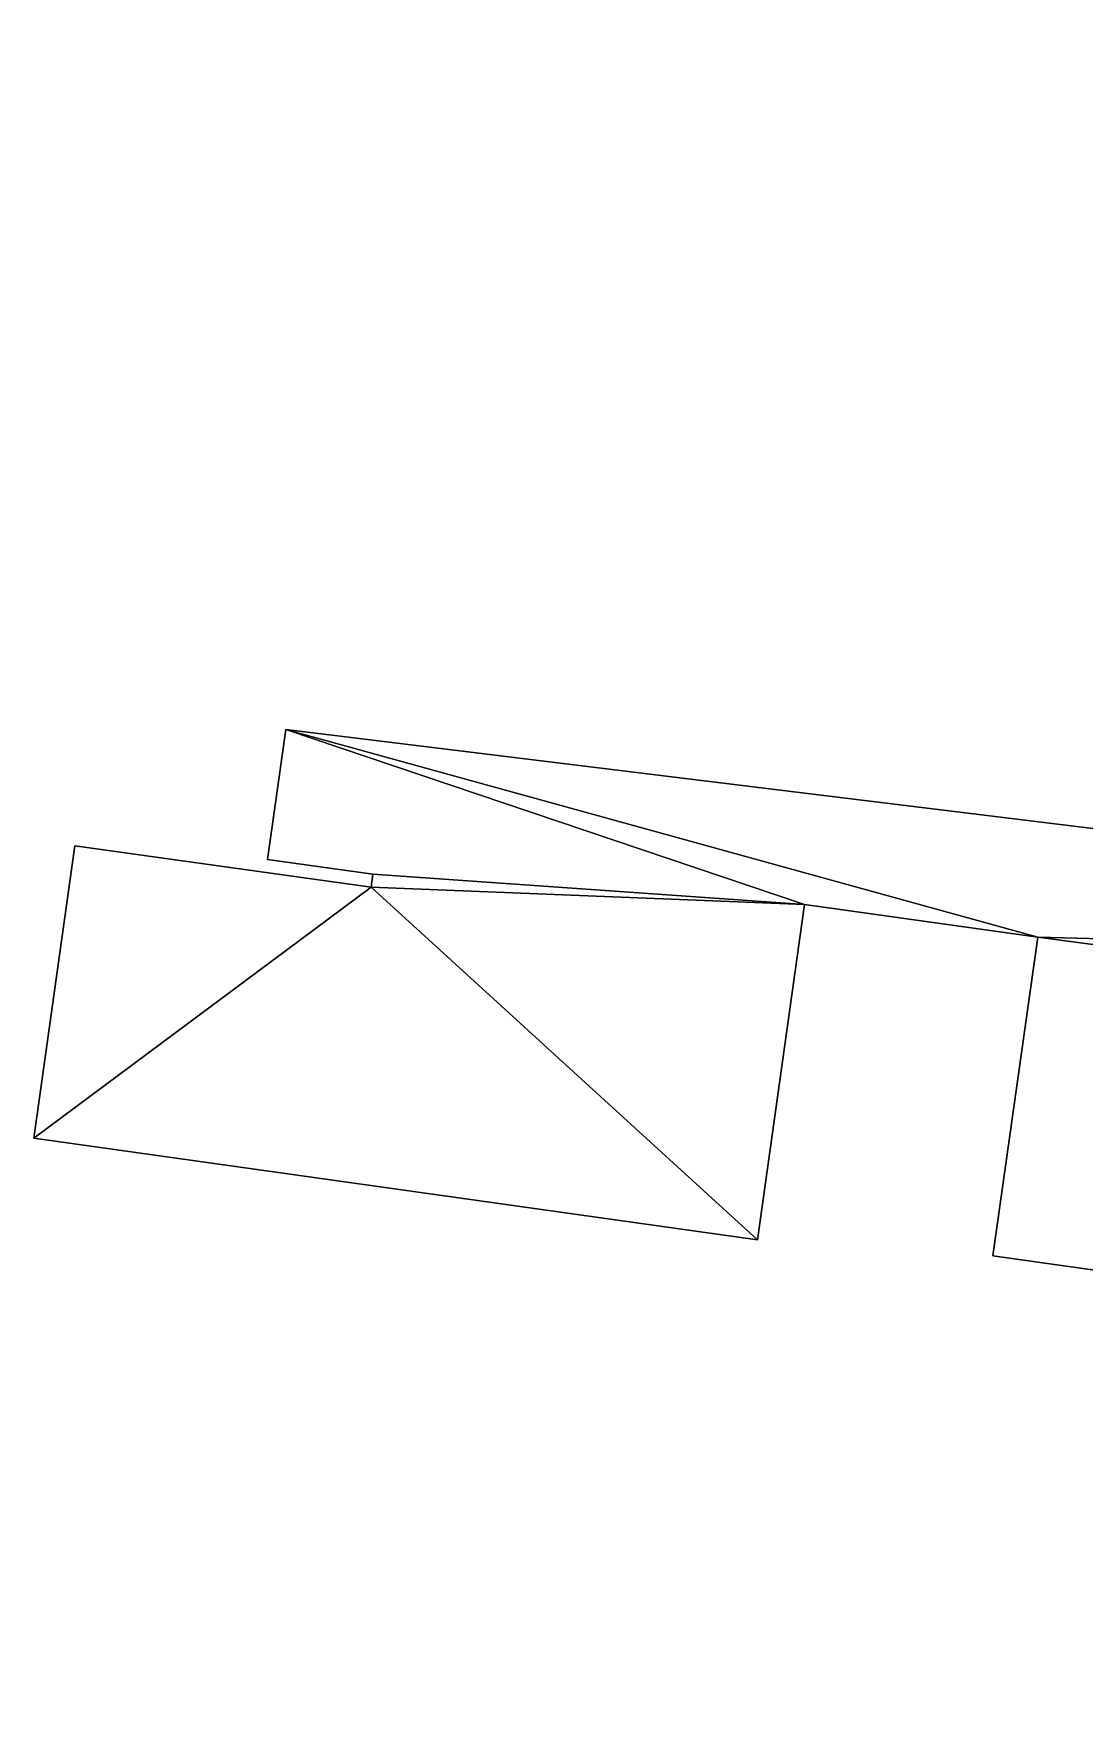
# Model space of a CAD drawing. Header units: inches. Extents: x -1127922 to 1775204, y -801898 to 116926.
# Drawn here: x -1127922 to -554934, y -801898 to 116926 of the extents above; entities that cross this region are included whole.
import ezdxf

# ---------------------------------------------------------------- set-up
doc = ezdxf.new("R2010")
doc.units = ezdxf.units.IN
doc.header["$MEASUREMENT"] = 0
for name, color, linetype, lineweight in [('A-CLNG-SUSP', 5, 'Continuous', 13), ('A-FLOR-OTLN', 6, 'Continuous', 13), ('A-WALL', 2, 'Continuous', 13)]:
    doc.layers.add(name, color=color, linetype=linetype, lineweight=lineweight)

msp = doc.modelspace()

# ---------------------------------------------------------------- meshes
at = {"layer": 'A-CLNG-SUSP'}
mesh = msp.add_polyface(dxfattribs=at)
corners = [(1166120, -268854, 51314), (1217728, -273369, 51314), (1219794, -253704, 51314), (1352314, -267633, 51314), (1326988, -557119, 51314), (1184731, -542167, 51314), (1217331, -276665, 51314), (1165716, -272149, 51314), (1133226, -536754, 51314), (151946, -433617, 51314), (179041, -175828, 51314), (98391, -167352, 51314), (70706, -392825, 51314), (-990381, -262540, 51314), (-1000347, -333451, 51314), (-942928, -341521, 51314), (-943931, -348659, 51314), (-1105495, -325952, 51314), (-1127913, -485465, 51314), (-733255, -540930, 51314), (-707550, -358024, 51314), (-580344, -375901, 51314), (-604774, -549729, 51314), (-194811, -607346, 51314), (-169934, -430343, 51314), (37775, -452174, 51314), (18814, -632572, 51314), (170419, -648506, 51314), (185451, -505486, 51314), (384236, -526379, 51314), (369204, -669400, 51314), (481569, -681210, 51314), (496601, -538189, 51314), (712094, -560839, 51314), (697373, -700899, 51314), (904687, -722689, 51314), (920226, -574847, 51314), (1281556, -612824, 51314), (1266423, -756799, 51314), (1383059, -764955, 51314), (1397760, -625085, 51314), (1537442, -634853, 51314), (1521613, -785463, 51314), (1756519, -801890, 51314), (1775195, -534806, 51314), (1728573, -530727, 51314), (1764271, -122701, 51314), (1628856, -108863, 51314), (1615207, -242423, 51314), (1272544, -207405, 51314), (1271328, -219295, 51314), (371161, -127302, 51314), (386871, 15645, 51314), (-534597, 116917, 51314), (-542330, 46549, 51314), (-281437, 17876, 51314), (-287148, -34083, 51314), (-247840, -38403, 51314), (-246278, -24185, 51314), (109920, -63332, 51314), (99314, -159831, 51314), (179857, -168062, 51314)]
mesh.append_faces([[corners[k] for k in face] for face in [(18, 16, 17), (32, 29, 30, 31)]], dxfattribs={"vtx0": -1})
mesh.append_faces([[corners[k] for k in face] for face in [(25, 9, 12), (37, 5, 8, 36), (2, 50, 0)]], dxfattribs={"vtx0": -1, "vtx1": -1, "vtx2": -1})
mesh.append_faces([[corners[k] for k in face] for face in [(12, 21, 24, 25), (9, 29, 32, 33), (4, 37, 40, 41), (48, 41, 45, 46)]], dxfattribs={"vtx0": -1, "vtx1": -1, "vtx3": -1})
mesh.append_faces([[corners[k] for k in face] for face in [(20, 15, 16), (13, 20, 21, 12), (0, 50, 51, 61), (37, 4, 5)]], dxfattribs={"vtx0": -1, "vtx2": -1})
mesh.append_faces([[corners[k] for k in face] for face in [(55, 58, 59, 52)]], dxfattribs={"vtx0": -1, "vtx2": -1, "vtx3": -1})
mesh.append_faces([[corners[k] for k in face] for face in [(16, 18, 19, 20)]], dxfattribs={"vtx0": -1, "vtx3": -1})
mesh.append_faces([[corners[k] for k in face] for face in [(23, 24, 21, 22), (7, 8, 5, 6)]], dxfattribs={"vtx1": -1})
mesh.append_faces([[corners[k] for k in face] for face in [(51, 52, 59), (2, 3, 50), (49, 50, 3, 48)]], dxfattribs={"vtx1": -1, "vtx2": -1})
mesh.append_faces([[corners[k] for k in face] for face in [(28, 29, 9, 25), (8, 9, 33, 36), (3, 4, 41, 48)]], dxfattribs={"vtx1": -1, "vtx2": -1, "vtx3": -1})
mesh.append_faces([[corners[k] for k in face] for face in [(26, 27, 28, 25), (56, 57, 58, 55), (53, 54, 55, 52), (10, 11, 12, 9), (0, 1, 2), (43, 44, 45), (46, 47, 48)]], dxfattribs={"vtx2": -1})
mesh.append_faces([[corners[k] for k in face] for face in [(13, 14, 15, 20), (59, 60, 61, 51), (41, 42, 43, 45)]], dxfattribs={"vtx2": -1, "vtx3": -1})
mesh.append_faces([[corners[k] for k in face] for face in [(33, 34, 35, 36), (37, 38, 39, 40)]], dxfattribs={"vtx3": -1})
mesh = msp.add_polyface(dxfattribs=at)
corners = [(1166120, -268854, 51312), (179857, -168062, 51312), (99314, -159831, 51312), (109920, -63332, 51312), (-246278, -24185, 51312), (-247840, -38403, 51312), (-287148, -34083, 51312), (-281437, 17876, 51312), (-542330, 46549, 51312), (-534597, 116917, 51312), (386871, 15645, 51312), (371161, -127302, 51312), (1271328, -219295, 51312), (1272544, -207405, 51312), (1615207, -242423, 51312), (1628856, -108863, 51312), (1764271, -122701, 51312), (1728573, -530727, 51312), (1775195, -534806, 51312), (1756519, -801890, 51312), (1521613, -785463, 51312), (1537442, -634853, 51312), (1397760, -625085, 51312), (1383059, -764955, 51312), (1266423, -756799, 51312), (1281556, -612824, 51312), (920226, -574847, 51312), (904687, -722689, 51312), (697373, -700899, 51312), (712094, -560839, 51312), (496601, -538189, 51312), (481569, -681210, 51312), (369204, -669400, 51312), (384236, -526379, 51312), (185451, -505486, 51312), (170419, -648506, 51312), (18814, -632572, 51312), (37775, -452174, 51312), (-169934, -430343, 51312), (-194811, -607346, 51312), (-604774, -549729, 51312), (-580344, -375901, 51312), (-707550, -358024, 51312), (-733255, -540930, 51312), (-1127913, -485465, 51312), (-1105495, -325952, 51312), (-943931, -348659, 51312), (-942928, -341521, 51312), (-1000347, -333451, 51312), (-990381, -262540, 51312), (70706, -392825, 51312), (98391, -167352, 51312), (179041, -175828, 51312), (151946, -433617, 51312), (1133226, -536754, 51312), (1165716, -272149, 51312), (1217331, -276665, 51312), (1184731, -542167, 51312), (1326988, -557119, 51312), (1352314, -267633, 51312), (1219794, -253704, 51312), (1217728, -273369, 51312)]
mesh.append_faces([[corners[k] for k in face] for face in [(25, 22, 23, 24), (41, 38, 39, 40)]], dxfattribs={"vtx0": -1})
mesh.append_faces([[corners[k] for k in face] for face in [(58, 25, 57), (38, 50, 37), (1, 11, 0)]], dxfattribs={"vtx0": -1, "vtx1": -1})
mesh.append_faces([[corners[k] for k in face] for face in [(30, 33, 53, 29)]], dxfattribs={"vtx0": -1, "vtx1": -1, "vtx2": -1})
mesh.append_faces([[corners[k] for k in face] for face in [(53, 34, 37, 50)]], dxfattribs={"vtx0": -1, "vtx1": -1, "vtx2": -1, "vtx3": -1})
mesh.append_faces([[corners[k] for k in face] for face in [(7, 10, 3, 4)]], dxfattribs={"vtx0": -1, "vtx1": -1, "vtx3": -1})
mesh.append_faces([[corners[k] for k in face] for face in [(12, 59, 60), (53, 33, 34), (49, 41, 42)]], dxfattribs={"vtx0": -1, "vtx2": -1})
mesh.append_faces([[corners[k] for k in face] for face in [(58, 21, 22, 25), (29, 53, 54, 26), (14, 16, 17, 21), (21, 58, 59, 14), (0, 11, 12, 60), (41, 49, 50, 38), (3, 10, 11, 1)]], dxfattribs={"vtx0": -1, "vtx2": -1, "vtx3": -1})
mesh.append_faces([[corners[k] for k in face] for face in [(59, 12, 13, 14)]], dxfattribs={"vtx0": -1, "vtx3": -1})
mesh.append_faces([[corners[k] for k in face] for face in [(18, 19, 17), (15, 16, 14), (61, 0, 60)]], dxfattribs={"vtx1": -1})
mesh.append_faces([[corners[k] for k in face] for face in [(25, 26, 54, 57)]], dxfattribs={"vtx1": -1, "vtx2": -1, "vtx3": -1})
mesh.append_faces([[corners[k] for k in face] for face in [(42, 43, 46, 47)]], dxfattribs={"vtx1": -1, "vtx3": -1})
mesh.append_faces([[corners[k] for k in face] for face in [(27, 28, 29, 26), (55, 56, 57, 54), (44, 45, 46, 43), (1, 2, 3)]], dxfattribs={"vtx2": -1})
mesh.append_faces([[corners[k] for k in face] for face in [(19, 20, 21, 17), (47, 48, 49, 42)]], dxfattribs={"vtx2": -1, "vtx3": -1})
mesh.append_faces([[corners[k] for k in face] for face in [(30, 31, 32, 33), (34, 35, 36, 37), (50, 51, 52, 53), (4, 5, 6, 7), (7, 8, 9, 10)]], dxfattribs={"vtx3": -1})
mesh = msp.add_polyface(dxfattribs=at)
corners = [(-1000347, -333451, 51314), (-990381, -262540, 51314), (-990381, -262540, 51312), (-1000347, -333451, 51312)]
mesh.append_faces([[corners[k] for k in face] for face in [(0, 1, 2, 3)]])
mesh = msp.add_polyface(dxfattribs=at)
corners = [(-990381, -262540, 51314), (70706, -392825, 51314), (70706, -392825, 51312), (-990381, -262540, 51312)]
mesh.append_faces([[corners[k] for k in face] for face in [(0, 1, 2, 3)]])
mesh = msp.add_polyface(dxfattribs=at)
corners = [(-1127913, -485465, 51314), (-1105495, -325952, 51314), (-1105495, -325952, 51312), (-1127913, -485465, 51312)]
mesh.append_faces([[corners[k] for k in face] for face in [(0, 1, 2, 3)]])
mesh = msp.add_polyface(dxfattribs=at)
corners = [(-1105495, -325952, 51314), (-943931, -348659, 51314), (-943931, -348659, 51312), (-1105495, -325952, 51312)]
mesh.append_faces([[corners[k] for k in face] for face in [(0, 1, 2, 3)]])
mesh = msp.add_polyface(dxfattribs=at)
corners = [(-942928, -341521, 51314), (-1000347, -333451, 51314), (-1000347, -333451, 51312), (-942928, -341521, 51312)]
mesh.append_faces([[corners[k] for k in face] for face in [(0, 1, 2, 3)]])
mesh = msp.add_polyface(dxfattribs=at)
corners = [(-943931, -348659, 51314), (-942928, -341521, 51314), (-942928, -341521, 51312), (-943931, -348659, 51312)]
mesh.append_faces([[corners[k] for k in face] for face in [(0, 1, 2, 3)]])
mesh = msp.add_polyface(dxfattribs=at)
corners = [(-707550, -358024, 51314), (-733255, -540930, 51314), (-733255, -540930, 51312), (-707550, -358024, 51312)]
mesh.append_faces([[corners[k] for k in face] for face in [(0, 1, 2, 3)]])
mesh = msp.add_polyface(dxfattribs=at)
corners = [(-580344, -375901, 51314), (-707550, -358024, 51314), (-707550, -358024, 51312), (-580344, -375901, 51312)]
mesh.append_faces([[corners[k] for k in face] for face in [(0, 1, 2, 3)]])
mesh = msp.add_polyface(dxfattribs=at)
corners = [(-604774, -549729, 51314), (-580344, -375901, 51314), (-580344, -375901, 51312), (-604774, -549729, 51312)]
mesh.append_faces([[corners[k] for k in face] for face in [(0, 1, 2, 3)]])
mesh = msp.add_polyface(dxfattribs=at)
corners = [(-733255, -540930, 51314), (-1127913, -485465, 51314), (-1127913, -485465, 51312), (-733255, -540930, 51312)]
mesh.append_faces([[corners[k] for k in face] for face in [(3, 0, 1, 2)]])
mesh = msp.add_polyface(dxfattribs=at)
corners = [(-194811, -607346, 51314), (-604774, -549729, 51314), (-604774, -549729, 51312), (-194811, -607346, 51312)]
mesh.append_faces([[corners[k] for k in face] for face in [(0, 1, 2, 3)]])
at = {"layer": 'A-FLOR-OTLN'}
mesh = msp.add_polyface(dxfattribs=at)
corners = [(-942937, -341528, -60972), (-1000356, -333458, -60972), (-990388, -262531, -60972), (70707, -392817, -60972), (98391, -167352, -60972), (179041, -175828, -60972), (151946, -433617, -60972), (1133226, -536754, -60972), (1165716, -272149, -60972), (1217331, -276665, -60972), (1184731, -542167, -60972), (1326614, -557080, -60972), (1351865, -268453, -60972), (1219704, -254562, -60972), (1217728, -273369, -60972), (1166120, -268854, -60972), (179857, -168062, -60972), (99314, -159831, -60972), (109920, -63332, -60972), (-246278, -24185, -60972), (-247840, -38403, -60972), (-287148, -34083, -60972), (-281437, 17876, -60972), (-542338, 46550, -60972), (-534604, 116926, -60972), (386880, 15653, -60972), (371170, -127295, -60972), (1271321, -219286, -60972), (1272536, -207396, -60972), (1615200, -242414, -60972), (1628849, -108854, -60972), (1764279, -122694, -60972), (1728582, -530720, -60972), (1775204, -534799, -60972), (1756526, -801898, -60972), (1521604, -785471, -60972), (1537434, -634852, -60972), (1397760, -625085, -60972), (1383059, -764955, -60972), (1266423, -756799, -60972), (1281556, -612824, -60972), (920226, -574847, -60972), (904687, -722689, -60972), (697373, -700899, -60972), (712094, -560839, -60972), (496601, -538189, -60972), (481569, -681210, -60972), (369204, -669400, -60972), (384236, -526379, -60972), (185451, -505486, -60972), (170419, -648506, -60972), (18806, -632571, -60972), (37766, -452181, -60972), (-169928, -430351, -60972), (-194804, -607355, -60972), (-604783, -549736, -60972), (-580353, -375908, -60972), (-707543, -358033, -60972), (-733249, -540939, -60972), (-1127922, -485472, -60972), (-1105502, -325943, -60972), (-943938, -348650, -60972)]
mesh.append_faces([[corners[k] for k in face] for face in [(31, 29, 30), (15, 13, 14), (56, 53, 54, 55), (61, 58, 59, 60), (18, 16, 17)]], dxfattribs={"vtx0": -1})
mesh.append_faces([[corners[k] for k in face] for face in [(36, 32, 34, 35), (11, 40, 10), (2, 57, 0, 1)]], dxfattribs={"vtx0": -1, "vtx1": -1})
mesh.append_faces([[corners[k] for k in face] for face in [(44, 7, 41), (27, 13, 15, 26), (49, 52, 6), (56, 3, 53)]], dxfattribs={"vtx0": -1, "vtx1": -1, "vtx2": -1})
mesh.append_faces([[corners[k] for k in face] for face in [(6, 45, 48, 49)]], dxfattribs={"vtx0": -1, "vtx1": -1, "vtx3": -1})
mesh.append_faces([[corners[k] for k in face] for face in [(11, 36, 37, 40), (29, 31, 32, 36), (36, 11, 12, 29), (18, 25, 26, 16)]], dxfattribs={"vtx0": -1, "vtx2": -1, "vtx3": -1})
mesh.append_faces([[corners[k] for k in face] for face in [(12, 27, 28, 29)]], dxfattribs={"vtx0": -1, "vtx3": -1})
mesh.append_faces([[corners[k] for k in face] for face in [(33, 34, 32), (5, 6, 3, 4), (24, 25, 22, 23)]], dxfattribs={"vtx1": -1})
mesh.append_faces([[corners[k] for k in face] for face in [(12, 13, 27), (15, 16, 26)]], dxfattribs={"vtx1": -1, "vtx2": -1})
mesh.append_faces([[corners[k] for k in face] for face in [(40, 41, 7, 10), (52, 53, 3, 6), (18, 19, 22, 25)]], dxfattribs={"vtx1": -1, "vtx2": -1, "vtx3": -1})
mesh.append_faces([[corners[k] for k in face] for face in [(6, 7, 44, 45), (2, 3, 56, 57), (61, 0, 57, 58)]], dxfattribs={"vtx1": -1, "vtx3": -1})
mesh.append_faces([[corners[k] for k in face] for face in [(38, 39, 40, 37), (42, 43, 44, 41), (8, 9, 10, 7)]], dxfattribs={"vtx2": -1})
mesh.append_faces([[corners[k] for k in face] for face in [(45, 46, 47, 48), (49, 50, 51, 52), (19, 20, 21, 22)]], dxfattribs={"vtx3": -1})
mesh = msp.add_polyface(dxfattribs=at)
corners = [(-942937, -341528, -60960), (-943938, -348650, -60960), (-1105502, -325943, -60960), (-1127922, -485472, -60960), (-733249, -540939, -60960), (-707543, -358033, -60960), (-580353, -375908, -60960), (-604783, -549736, -60960), (-194804, -607355, -60960), (-169928, -430351, -60960), (37766, -452181, -60960), (18806, -632571, -60960), (170419, -648506, -60960), (185451, -505486, -60960), (384236, -526379, -60960), (369204, -669400, -60960), (481569, -681210, -60960), (496601, -538189, -60960), (712094, -560839, -60960), (697373, -700899, -60960), (904687, -722689, -60960), (920226, -574847, -60960), (1281556, -612824, -60960), (1266423, -756799, -60960), (1383059, -764955, -60960), (1397760, -625085, -60960), (1537434, -634852, -60960), (1521604, -785471, -60960), (1756526, -801898, -60960), (1775204, -534799, -60960), (1728582, -530720, -60960), (1764279, -122694, -60960), (1628849, -108854, -60960), (1615200, -242414, -60960), (1272536, -207396, -60960), (1271321, -219286, -60960), (371170, -127295, -60960), (386880, 15653, -60960), (-534604, 116926, -60960), (-542338, 46550, -60960), (-281437, 17876, -60960), (-287148, -34083, -60960), (-247840, -38403, -60960), (-246278, -24185, -60960), (109920, -63332, -60960), (99314, -159831, -60960), (179857, -168062, -60960), (1166120, -268854, -60960), (1217728, -273369, -60960), (1219704, -254562, -60960), (1351865, -268453, -60960), (1326614, -557080, -60960), (1184731, -542167, -60960), (1217331, -276665, -60960), (1165716, -272149, -60960), (1133226, -536754, -60960), (151946, -433617, -60960), (179041, -175828, -60960), (98391, -167352, -60960), (70707, -392817, -60960), (-990388, -262531, -60960), (-1000356, -333458, -60960)]
mesh.append_faces([[corners[k] for k in face] for face in [(13, 11, 12), (46, 44, 45), (49, 47, 48), (33, 31, 32)]], dxfattribs={"vtx0": -1})
mesh.append_faces([[corners[k] for k in face] for face in [(28, 30, 26, 27)]], dxfattribs={"vtx0": -1, "vtx1": -1})
mesh.append_faces([[corners[k] for k in face] for face in [(22, 52, 55, 21), (49, 35, 47)]], dxfattribs={"vtx0": -1, "vtx1": -1, "vtx2": -1})
mesh.append_faces([[corners[k] for k in face] for face in [(6, 9, 59, 60), (13, 56, 10, 11), (44, 46, 36, 37), (18, 21, 55, 56), (51, 22, 25, 26), (33, 26, 30, 31)]], dxfattribs={"vtx0": -1, "vtx1": -1, "vtx3": -1})
mesh.append_faces([[corners[k] for k in face] for face in [(5, 0, 1, 4), (56, 13, 14), (60, 5, 6), (47, 35, 36, 46), (35, 49, 50), (22, 51, 52)]], dxfattribs={"vtx0": -1, "vtx2": -1})
mesh.append_faces([[corners[k] for k in face] for face in [(59, 9, 10, 56), (40, 43, 44, 37)]], dxfattribs={"vtx0": -1, "vtx2": -1, "vtx3": -1})
mesh.append_faces([[corners[k] for k in face] for face in [(20, 21, 18, 19), (54, 55, 52, 53)]], dxfattribs={"vtx1": -1})
mesh.append_faces([[corners[k] for k in face] for face in [(34, 35, 50, 33)]], dxfattribs={"vtx1": -1, "vtx2": -1})
mesh.append_faces([[corners[k] for k in face] for face in [(17, 18, 56, 14), (50, 51, 26, 33)]], dxfattribs={"vtx1": -1, "vtx2": -1, "vtx3": -1})
mesh.append_faces([[corners[k] for k in face] for face in [(41, 42, 43, 40), (38, 39, 40, 37), (57, 58, 59, 56), (15, 16, 17, 14), (28, 29, 30)]], dxfattribs={"vtx2": -1})
mesh.append_faces([[corners[k] for k in face] for face in [(60, 61, 0, 5)]], dxfattribs={"vtx2": -1, "vtx3": -1})
mesh.append_faces([[corners[k] for k in face] for face in [(1, 2, 3, 4), (6, 7, 8, 9), (22, 23, 24, 25)]], dxfattribs={"vtx3": -1})
mesh = msp.add_polyface(dxfattribs=at)
corners = [(-990388, -262531, -60972), (-1000356, -333458, -60972), (-1000356, -333458, -60960), (-990388, -262531, -60960)]
mesh.append_faces([[corners[k] for k in face] for face in [(0, 1, 2, 3)]])
mesh = msp.add_polyface(dxfattribs=at)
corners = [(70707, -392817, -60972), (-990388, -262531, -60972), (-990388, -262531, -60960), (70707, -392817, -60960)]
mesh.append_faces([[corners[k] for k in face] for face in [(0, 1, 2, 3)]])
mesh = msp.add_polyface(dxfattribs=at)
corners = [(-1105502, -325943, -60972), (-1127922, -485472, -60972), (-1127922, -485472, -60960), (-1105502, -325943, -60960)]
mesh.append_faces([[corners[k] for k in face] for face in [(0, 1, 2, 3)]])
mesh = msp.add_polyface(dxfattribs=at)
corners = [(-943938, -348650, -60972), (-1105502, -325943, -60972), (-1105502, -325943, -60960), (-943938, -348650, -60960)]
mesh.append_faces([[corners[k] for k in face] for face in [(0, 1, 2, 3)]])
mesh = msp.add_polyface(dxfattribs=at)
corners = [(-1000356, -333458, -60972), (-942937, -341528, -60972), (-942937, -341528, -60960), (-1000356, -333458, -60960)]
mesh.append_faces([[corners[k] for k in face] for face in [(0, 1, 2, 3)]])
mesh = msp.add_polyface(dxfattribs=at)
corners = [(-942937, -341528, -60972), (-943938, -348650, -60972), (-943938, -348650, -60960), (-942937, -341528, -60960)]
mesh.append_faces([[corners[k] for k in face] for face in [(3, 0, 1, 2)]])
mesh = msp.add_polyface(dxfattribs=at)
corners = [(-733249, -540939, -60972), (-707543, -358033, -60972), (-707543, -358033, -60960), (-733249, -540939, -60960)]
mesh.append_faces([[corners[k] for k in face] for face in [(3, 0, 1, 2)]])
mesh = msp.add_polyface(dxfattribs=at)
corners = [(-707543, -358033, -60972), (-580353, -375908, -60972), (-580353, -375908, -60960), (-707543, -358033, -60960)]
mesh.append_faces([[corners[k] for k in face] for face in [(0, 1, 2, 3)]])
mesh = msp.add_polyface(dxfattribs=at)
corners = [(-580353, -375908, -60972), (-604783, -549736, -60972), (-604783, -549736, -60960), (-580353, -375908, -60960)]
mesh.append_faces([[corners[k] for k in face] for face in [(0, 1, 2, 3)]])
mesh = msp.add_polyface(dxfattribs=at)
corners = [(-1127922, -485472, -60972), (-733249, -540939, -60972), (-733249, -540939, -60960), (-1127922, -485472, -60960)]
mesh.append_faces([[corners[k] for k in face] for face in [(0, 1, 2, 3)]])
mesh = msp.add_polyface(dxfattribs=at)
corners = [(-604783, -549736, -60972), (-194804, -607355, -60972), (-194804, -607355, -60960), (-604783, -549736, -60960)]
mesh.append_faces([[corners[k] for k in face] for face in [(0, 1, 2, 3)]])
at = {"layer": 'A-WALL'}
mesh = msp.add_polyface(dxfattribs=at)
corners = [(-1000355, -333450, -60960), (-1000355, -333450, 51216), (-990388, -262531, 51216), (-990388, -262531, -60960)]
mesh.append_faces([[corners[k] for k in face] for face in [(2, 3, 0, 1)]])
mesh = msp.add_polyface(dxfattribs=at)
corners = [(-990380, -262532, -60960), (-990381, -262540, -60960), (-1000347, -333451, -60960), (-1000355, -333450, -60960), (-990388, -262531, -60960)]
mesh.append_faces([[corners[k] for k in face] for face in [(0, 1, 4), (3, 4, 1, 2)]], dxfattribs={"vtx1": -1})
mesh = msp.add_polyface(dxfattribs=at)
corners = [(-1000347, -333451, 51216), (-990381, -262540, 51216), (-990380, -262532, 51216), (-990388, -262531, 51216), (-1000355, -333450, 51216)]
mesh.append_faces([[corners[k] for k in face] for face in [(1, 2, 3), (4, 0, 1, 3)]], dxfattribs={"vtx2": -1})
mesh = msp.add_polyface(dxfattribs=at)
corners = [(-1000347, -333451, -60960), (-990381, -262540, -60960), (-990380, -262532, -60960), (-990380, -262532, 51216), (-990381, -262540, 51216), (-1000347, -333451, 51216)]
mesh.append_faces([[corners[k] for k in face] for face in [(3, 4, 1, 2)]], dxfattribs={"vtx1": -1})
mesh.append_faces([[corners[k] for k in face] for face in [(5, 0, 1, 4)]], dxfattribs={"vtx2": -1})
mesh = msp.add_polyface(dxfattribs=at)
corners = [(-990380, -262532, 51216), (-990380, -262532, -60960), (-990388, -262531, -60960), (-990388, -262531, 51216)]
mesh.append_faces([[corners[k] for k in face] for face in [(0, 1, 2, 3)]])
mesh = msp.add_polyface(dxfattribs=at)
corners = [(70706, -392825, -60960), (-990381, -262540, -60960), (-990380, -262532, -60960), (70699, -392816, -60960), (70707, -392817, -60960)]
mesh.append_faces([[corners[k] for k in face] for face in [(3, 1, 2)]], dxfattribs={"vtx0": -1})
mesh.append_faces([[corners[k] for k in face] for face in [(0, 1, 3, 4)]], dxfattribs={"vtx1": -1})
mesh = msp.add_polyface(dxfattribs=at)
corners = [(-990381, -262540, 51216), (70706, -392825, 51216), (70707, -392817, 51216), (70699, -392816, 51216), (-990380, -262532, 51216)]
mesh.append_faces([[corners[k] for k in face] for face in [(3, 1, 2)]], dxfattribs={"vtx0": -1})
mesh.append_faces([[corners[k] for k in face] for face in [(0, 1, 3, 4)]], dxfattribs={"vtx1": -1})
mesh = msp.add_polyface(dxfattribs=at)
corners = [(-990381, -262540, -60960), (-990381, -262540, 51216), (-990380, -262532, 51216), (-990380, -262532, -60960)]
mesh.append_faces([[corners[k] for k in face] for face in [(3, 0, 1, 2)]])
mesh = msp.add_polyface(dxfattribs=at)
corners = [(-990381, -262540, -60960), (70706, -392825, -60960), (70706, -392825, 51216), (-990381, -262540, 51216)]
mesh.append_faces([[corners[k] for k in face] for face in [(2, 3, 0, 1)]])
mesh = msp.add_polyface(dxfattribs=at)
corners = [(-990380, -262532, -60960), (-990380, -262532, 51216), (70699, -392816, 51216), (70707, -392817, 51216), (70707, -392817, -60960), (70699, -392816, -60960)]
mesh.append_faces([[corners[k] for k in face] for face in [(3, 4, 5, 2), (0, 1, 2, 5)]], dxfattribs={"vtx2": -1})
mesh = msp.add_polyface(dxfattribs=at)
corners = [(-1127921, -485464, -60960), (-1127921, -485464, 51216), (-1105502, -325943, 51216), (-1105502, -325943, -60960)]
mesh.append_faces([[corners[k] for k in face] for face in [(2, 3, 0, 1)]])
mesh = msp.add_polyface(dxfattribs=at)
corners = [(-1105494, -325944, -60960), (-1105495, -325952, -60960), (-1127913, -485465, -60960), (-1127921, -485464, -60960), (-1105502, -325943, -60960)]
mesh.append_faces([[corners[k] for k in face] for face in [(1, 4, 0)]], dxfattribs={"vtx0": -1})
mesh.append_faces([[corners[k] for k in face] for face in [(1, 2, 3, 4)]], dxfattribs={"vtx3": -1})
mesh = msp.add_polyface(dxfattribs=at)
corners = [(-1127913, -485465, 51216), (-1105495, -325952, 51216), (-1105494, -325944, 51216), (-1105502, -325943, 51216), (-1127921, -485464, 51216)]
mesh.append_faces([[corners[k] for k in face] for face in [(3, 1, 2)]], dxfattribs={"vtx0": -1})
mesh.append_faces([[corners[k] for k in face] for face in [(4, 0, 1, 3)]], dxfattribs={"vtx2": -1})
mesh = msp.add_polyface(dxfattribs=at)
corners = [(-1127913, -485465, -60960), (-1105495, -325952, -60960), (-1105494, -325944, -60960), (-1105494, -325944, 51216), (-1105495, -325952, 51216), (-1127913, -485465, 51216)]
mesh.append_faces([[corners[k] for k in face] for face in [(2, 3, 4, 1)]], dxfattribs={"vtx2": -1})
mesh.append_faces([[corners[k] for k in face] for face in [(4, 5, 0, 1)]], dxfattribs={"vtx3": -1})
mesh = msp.add_polyface(dxfattribs=at)
corners = [(-1105494, -325944, 51216), (-1105494, -325944, -60960), (-1105502, -325943, -60960), (-1105502, -325943, 51216)]
mesh.append_faces([[corners[k] for k in face] for face in [(0, 1, 2, 3)]])
mesh = msp.add_polyface(dxfattribs=at)
corners = [(-943931, -348659, -60960), (-1105495, -325952, -60960), (-1105494, -325944, -60960), (-943938, -348650, -60960), (-943930, -348651, -60960)]
mesh.append_faces([[corners[k] for k in face] for face in [(3, 0, 1, 2)]], dxfattribs={"vtx0": -1})
mesh.append_faces([[corners[k] for k in face] for face in [(3, 4, 0)]], dxfattribs={"vtx2": -1})
mesh = msp.add_polyface(dxfattribs=at)
corners = [(-1105495, -325952, 51216), (-943931, -348659, 51216), (-943930, -348651, 51216), (-943938, -348650, 51216), (-1105494, -325944, 51216)]
mesh.append_faces([[corners[k] for k in face] for face in [(0, 1, 3, 4), (2, 3, 1)]], dxfattribs={"vtx1": -1})
mesh = msp.add_polyface(dxfattribs=at)
corners = [(-1105495, -325952, -60960), (-1105495, -325952, 51216), (-1105494, -325944, 51216), (-1105494, -325944, -60960)]
mesh.append_faces([[corners[k] for k in face] for face in [(3, 0, 1, 2)]])
mesh = msp.add_polyface(dxfattribs=at)
corners = [(-1105495, -325952, -60960), (-943931, -348659, -60960), (-943931, -348659, 51216), (-1105495, -325952, 51216)]
mesh.append_faces([[corners[k] for k in face] for face in [(3, 0, 1, 2)]])
mesh = msp.add_polyface(dxfattribs=at)
corners = [(-1105494, -325944, -60960), (-1105494, -325944, 51216), (-943938, -348650, 51216), (-943930, -348651, 51216), (-943930, -348651, -60960), (-943938, -348650, -60960)]
mesh.append_faces([[corners[k] for k in face] for face in [(2, 3, 4, 5), (5, 0, 1, 2)]], dxfattribs={"vtx3": -1})
mesh = msp.add_polyface(dxfattribs=at)
corners = [(-1000355, -333450, -60960), (-1000347, -333451, -60960), (-942935, -341520, -60960), (-942937, -341528, -60960), (-1000356, -333458, -60960)]
mesh.append_faces([[corners[k] for k in face] for face in [(1, 4, 0)]], dxfattribs={"vtx0": -1})
mesh.append_faces([[corners[k] for k in face] for face in [(1, 2, 3, 4)]], dxfattribs={"vtx3": -1})
mesh = msp.add_polyface(dxfattribs=at)
corners = [(-942935, -341520, 51216), (-1000347, -333451, 51216), (-1000355, -333450, 51216), (-1000356, -333458, 51216), (-942937, -341528, 51216)]
mesh.append_faces([[corners[k] for k in face] for face in [(3, 1, 2)]], dxfattribs={"vtx0": -1})
mesh.append_faces([[corners[k] for k in face] for face in [(4, 0, 1, 3)]], dxfattribs={"vtx2": -1})
mesh = msp.add_polyface(dxfattribs=at)
corners = [(-1000355, -333450, 51216), (-1000355, -333450, -60960), (-1000356, -333458, -60960), (-1000356, -333458, 51216)]
mesh.append_faces([[corners[k] for k in face] for face in [(0, 1, 2, 3)]])
mesh = msp.add_polyface(dxfattribs=at)
corners = [(-942937, -341528, -60960), (-942937, -341528, 51216), (-1000356, -333458, 51216), (-1000356, -333458, -60960)]
mesh.append_faces([[corners[k] for k in face] for face in [(2, 3, 0, 1)]])
mesh = msp.add_polyface(dxfattribs=at)
corners = [(-942935, -341520, -60960), (-1000347, -333451, -60960), (-1000355, -333450, -60960), (-1000355, -333450, 51216), (-1000347, -333451, 51216), (-942935, -341520, 51216)]
mesh.append_faces([[corners[k] for k in face] for face in [(3, 4, 1, 2)]], dxfattribs={"vtx1": -1})
mesh.append_faces([[corners[k] for k in face] for face in [(5, 0, 1, 4)]], dxfattribs={"vtx2": -1})
mesh = msp.add_polyface(dxfattribs=at)
corners = [(-1000347, -333451, -60960), (-1000347, -333451, 51216), (-1000355, -333450, 51216), (-1000355, -333450, -60960)]
mesh.append_faces([[corners[k] for k in face] for face in [(3, 0, 1, 2)]])
mesh = msp.add_polyface(dxfattribs=at)
corners = [(-943938, -348650, -60960), (-943938, -348650, 51216), (-942937, -341528, 51216), (-942935, -341520, 51216), (-942935, -341520, -60960), (-942937, -341528, -60960)]
mesh.append_faces([[corners[k] for k in face] for face in [(5, 2, 3, 4)]], dxfattribs={"vtx0": -1})
mesh.append_faces([[corners[k] for k in face] for face in [(5, 0, 1, 2)]], dxfattribs={"vtx3": -1})
mesh = msp.add_polyface(dxfattribs=at)
corners = [(-942928, -341521, -60960), (-943930, -348651, -60960), (-943938, -348650, -60960), (-942937, -341528, -60960), (-942935, -341520, -60960)]
mesh.append_faces([[corners[k] for k in face] for face in [(0, 1, 3, 4), (2, 3, 1)]], dxfattribs={"vtx1": -1})
mesh = msp.add_polyface(dxfattribs=at)
corners = [(-943930, -348651, 51216), (-942928, -341521, 51216), (-942935, -341520, 51216), (-942937, -341528, 51216), (-943938, -348650, 51216)]
mesh.append_faces([[corners[k] for k in face] for face in [(0, 1, 3, 4), (2, 3, 1)]], dxfattribs={"vtx1": -1})
mesh = msp.add_polyface(dxfattribs=at)
corners = [(-943930, -348651, -60960), (-943930, -348651, 51216), (-943938, -348650, 51216), (-943938, -348650, -60960)]
mesh.append_faces([[corners[k] for k in face] for face in [(3, 0, 1, 2)]])
mesh = msp.add_polyface(dxfattribs=at)
corners = [(-943931, -348659, 51216), (-943931, -348659, -60960), (-943930, -348651, -60960), (-943930, -348651, 51216)]
mesh.append_faces([[corners[k] for k in face] for face in [(0, 1, 2, 3)]])
mesh = msp.add_polyface(dxfattribs=at)
corners = [(-943930, -348651, -60960), (-942928, -341521, -60960), (-942928, -341521, 51216), (-943930, -348651, 51216)]
mesh.append_faces([[corners[k] for k in face] for face in [(3, 0, 1, 2)]])
mesh = msp.add_polyface(dxfattribs=at)
corners = [(-942935, -341520, -60960), (-942935, -341520, 51216), (-942937, -341528, 51216), (-942937, -341528, -60960)]
mesh.append_faces([[corners[k] for k in face] for face in [(3, 0, 1, 2)]])
mesh = msp.add_polyface(dxfattribs=at)
corners = [(-942928, -341521, 51216), (-942928, -341521, -60960), (-942935, -341520, -60960), (-942935, -341520, 51216)]
mesh.append_faces([[corners[k] for k in face] for face in [(0, 1, 2, 3)]])
mesh = msp.add_polyface(dxfattribs=at)
corners = [(-707551, -358032, -60960), (-733255, -540930, -60960), (-733257, -540938, -60960), (-733257, -540938, 51216), (-733255, -540930, 51216), (-707551, -358032, 51216)]
mesh.append_faces([[corners[k] for k in face] for face in [(3, 4, 1, 2)]], dxfattribs={"vtx1": -1})
mesh.append_faces([[corners[k] for k in face] for face in [(4, 5, 0, 1)]], dxfattribs={"vtx3": -1})
mesh = msp.add_polyface(dxfattribs=at)
corners = [(-733257, -540938, -60960), (-733255, -540930, -60960), (-707551, -358032, -60960), (-707543, -358033, -60960), (-733249, -540939, -60960)]
mesh.append_faces([[corners[k] for k in face] for face in [(1, 4, 0)]], dxfattribs={"vtx0": -1})
mesh.append_faces([[corners[k] for k in face] for face in [(1, 2, 3, 4)]], dxfattribs={"vtx3": -1})
mesh = msp.add_polyface(dxfattribs=at)
corners = [(-707551, -358032, 51216), (-733255, -540930, 51216), (-733257, -540938, 51216), (-733249, -540939, 51216), (-707543, -358033, 51216)]
mesh.append_faces([[corners[k] for k in face] for face in [(3, 1, 2)]], dxfattribs={"vtx0": -1})
mesh.append_faces([[corners[k] for k in face] for face in [(4, 0, 1, 3)]], dxfattribs={"vtx2": -1})
mesh = msp.add_polyface(dxfattribs=at)
corners = [(-707543, -358033, -60960), (-707543, -358033, 51216), (-733249, -540939, 51216), (-733249, -540939, -60960)]
mesh.append_faces([[corners[k] for k in face] for face in [(1, 2, 3, 0)]])
mesh = msp.add_polyface(dxfattribs=at)
corners = [(-707550, -358024, -60960), (-580352, -375900, -60960), (-580353, -375908, -60960), (-707543, -358033, -60960), (-707551, -358032, -60960)]
mesh.append_faces([[corners[k] for k in face] for face in [(0, 1, 3, 4), (2, 3, 1)]], dxfattribs={"vtx1": -1})
mesh = msp.add_polyface(dxfattribs=at)
corners = [(-580352, -375900, 51216), (-707550, -358024, 51216), (-707551, -358032, 51216), (-707543, -358033, 51216), (-580353, -375908, 51216)]
mesh.append_faces([[corners[k] for k in face] for face in [(0, 1, 3, 4), (2, 3, 1)]], dxfattribs={"vtx1": -1})
mesh = msp.add_polyface(dxfattribs=at)
corners = [(-707550, -358024, 51216), (-707550, -358024, -60960), (-707551, -358032, -60960), (-707551, -358032, 51216)]
mesh.append_faces([[corners[k] for k in face] for face in [(0, 1, 2, 3)]])
mesh = msp.add_polyface(dxfattribs=at)
corners = [(-580353, -375908, -60960), (-580353, -375908, 51216), (-707543, -358033, 51216), (-707551, -358032, 51216), (-707551, -358032, -60960), (-707543, -358033, -60960)]
mesh.append_faces([[corners[k] for k in face] for face in [(0, 1, 2, 5)]], dxfattribs={"vtx2": -1})
mesh.append_faces([[corners[k] for k in face] for face in [(2, 3, 4, 5)]], dxfattribs={"vtx3": -1})
mesh = msp.add_polyface(dxfattribs=at)
corners = [(-707551, -358032, -60960), (-707551, -358032, 51216), (-707543, -358033, 51216), (-707543, -358033, -60960)]
mesh.append_faces([[corners[k] for k in face] for face in [(3, 0, 1, 2)]])
mesh = msp.add_polyface(dxfattribs=at)
corners = [(-580352, -375900, -60960), (-707550, -358024, -60960), (-707550, -358024, 51216), (-580352, -375900, 51216)]
mesh.append_faces([[corners[k] for k in face] for face in [(3, 0, 1, 2)]])
mesh = msp.add_polyface(dxfattribs=at)
corners = [(-604782, -549728, -60960), (-604782, -549728, 51216), (-580353, -375908, 51216), (-580352, -375900, 51216), (-580352, -375900, -60960), (-580353, -375908, -60960)]
mesh.append_faces([[corners[k] for k in face] for face in [(5, 2, 3, 4)]], dxfattribs={"vtx0": -1})
mesh.append_faces([[corners[k] for k in face] for face in [(5, 0, 1, 2)]], dxfattribs={"vtx3": -1})
mesh = msp.add_polyface(dxfattribs=at)
corners = [(-580344, -375901, -60960), (-604774, -549729, -60960), (-604782, -549728, -60960), (-580353, -375908, -60960), (-580352, -375900, -60960)]
mesh.append_faces([[corners[k] for k in face] for face in [(0, 1, 3, 4), (2, 3, 1)]], dxfattribs={"vtx1": -1})
mesh = msp.add_polyface(dxfattribs=at)
corners = [(-604774, -549729, 51216), (-580344, -375901, 51216), (-580352, -375900, 51216), (-580353, -375908, 51216), (-604782, -549728, 51216)]
mesh.append_faces([[corners[k] for k in face] for face in [(0, 1, 3, 4), (2, 3, 1)]], dxfattribs={"vtx1": -1})
mesh = msp.add_polyface(dxfattribs=at)
corners = [(-604774, -549729, -60960), (-580344, -375901, -60960), (-580344, -375901, 51216), (-604774, -549729, 51216)]
mesh.append_faces([[corners[k] for k in face] for face in [(2, 3, 0, 1)]])
mesh = msp.add_polyface(dxfattribs=at)
corners = [(-580352, -375900, -60960), (-580352, -375900, 51216), (-580353, -375908, 51216), (-580353, -375908, -60960)]
mesh.append_faces([[corners[k] for k in face] for face in [(3, 0, 1, 2)]])
mesh = msp.add_polyface(dxfattribs=at)
corners = [(-580344, -375901, 51216), (-580344, -375901, -60960), (-580352, -375900, -60960), (-580352, -375900, 51216)]
mesh.append_faces([[corners[k] for k in face] for face in [(0, 1, 2, 3)]])
mesh = msp.add_polyface(dxfattribs=at)
corners = [(-1127921, -485464, -60960), (-1127913, -485465, -60960), (-733255, -540930, -60960), (-733257, -540938, -60960), (-1127922, -485472, -60960)]
mesh.append_faces([[corners[k] for k in face] for face in [(1, 4, 0)]], dxfattribs={"vtx0": -1})
mesh.append_faces([[corners[k] for k in face] for face in [(1, 2, 3, 4)]], dxfattribs={"vtx3": -1})
mesh = msp.add_polyface(dxfattribs=at)
corners = [(-733255, -540930, 51216), (-1127913, -485465, 51216), (-1127921, -485464, 51216), (-1127922, -485472, 51216), (-733257, -540938, 51216)]
mesh.append_faces([[corners[k] for k in face] for face in [(1, 2, 3), (4, 0, 1, 3)]], dxfattribs={"vtx2": -1})
mesh = msp.add_polyface(dxfattribs=at)
corners = [(-1127921, -485464, 51216), (-1127921, -485464, -60960), (-1127922, -485472, -60960), (-1127922, -485472, 51216)]
mesh.append_faces([[corners[k] for k in face] for face in [(0, 1, 2, 3)]])
mesh = msp.add_polyface(dxfattribs=at)
corners = [(-733257, -540938, -60960), (-733257, -540938, 51216), (-1127922, -485472, 51216), (-1127922, -485472, -60960)]
mesh.append_faces([[corners[k] for k in face] for face in [(1, 2, 3, 0)]])
mesh = msp.add_polyface(dxfattribs=at)
corners = [(-733255, -540930, -60960), (-1127913, -485465, -60960), (-1127921, -485464, -60960), (-1127921, -485464, 51216), (-1127913, -485465, 51216), (-733255, -540930, 51216)]
mesh.append_faces([[corners[k] for k in face] for face in [(3, 4, 1, 2)]], dxfattribs={"vtx1": -1})
mesh.append_faces([[corners[k] for k in face] for face in [(4, 5, 0, 1)]], dxfattribs={"vtx3": -1})
mesh = msp.add_polyface(dxfattribs=at)
corners = [(-1127913, -485465, -60960), (-1127913, -485465, 51216), (-1127921, -485464, 51216), (-1127921, -485464, -60960)]
mesh.append_faces([[corners[k] for k in face] for face in [(3, 0, 1, 2)]])
mesh = msp.add_polyface(dxfattribs=at)
corners = [(-733255, -540930, -60960), (-733255, -540930, 51216), (-733257, -540938, 51216), (-733257, -540938, -60960)]
mesh.append_faces([[corners[k] for k in face] for face in [(3, 0, 1, 2)]])
mesh = msp.add_polyface(dxfattribs=at)
corners = [(-733257, -540938, 51216), (-733257, -540938, -60960), (-733249, -540939, -60960), (-733249, -540939, 51216)]
mesh.append_faces([[corners[k] for k in face] for face in [(0, 1, 2, 3)]])
mesh = msp.add_polyface(dxfattribs=at)
corners = [(-604782, -549728, -60960), (-604774, -549729, -60960), (-194811, -607346, -60960), (-194812, -607354, -60960), (-604783, -549736, -60960)]
mesh.append_faces([[corners[k] for k in face] for face in [(0, 1, 4), (3, 4, 1, 2)]], dxfattribs={"vtx1": -1})
mesh = msp.add_polyface(dxfattribs=at)
corners = [(-194811, -607346, 51216), (-604774, -549729, 51216), (-604782, -549728, 51216), (-604783, -549736, 51216), (-194812, -607354, 51216)]
mesh.append_faces([[corners[k] for k in face] for face in [(1, 2, 3), (4, 0, 1, 3)]], dxfattribs={"vtx2": -1})
mesh = msp.add_polyface(dxfattribs=at)
corners = [(-604782, -549728, 51216), (-604782, -549728, -60960), (-604783, -549736, -60960), (-604783, -549736, 51216)]
mesh.append_faces([[corners[k] for k in face] for face in [(0, 1, 2, 3)]])
mesh = msp.add_polyface(dxfattribs=at)
corners = [(-194812, -607354, -60960), (-194812, -607354, 51216), (-604783, -549736, 51216), (-604783, -549736, -60960)]
mesh.append_faces([[corners[k] for k in face] for face in [(1, 2, 3, 0)]])
mesh = msp.add_polyface(dxfattribs=at)
corners = [(-194811, -607346, -60960), (-604774, -549729, -60960), (-604782, -549728, -60960), (-604782, -549728, 51216), (-604774, -549729, 51216), (-194811, -607346, 51216)]
mesh.append_faces([[corners[k] for k in face] for face in [(2, 3, 4, 1)]], dxfattribs={"vtx2": -1})
mesh.append_faces([[corners[k] for k in face] for face in [(4, 5, 0, 1)]], dxfattribs={"vtx3": -1})
mesh = msp.add_polyface(dxfattribs=at)
corners = [(-604774, -549729, -60960), (-604774, -549729, 51216), (-604782, -549728, 51216), (-604782, -549728, -60960)]
mesh.append_faces([[corners[k] for k in face] for face in [(3, 0, 1, 2)]])

doc.saveas('drawing.dxf')
